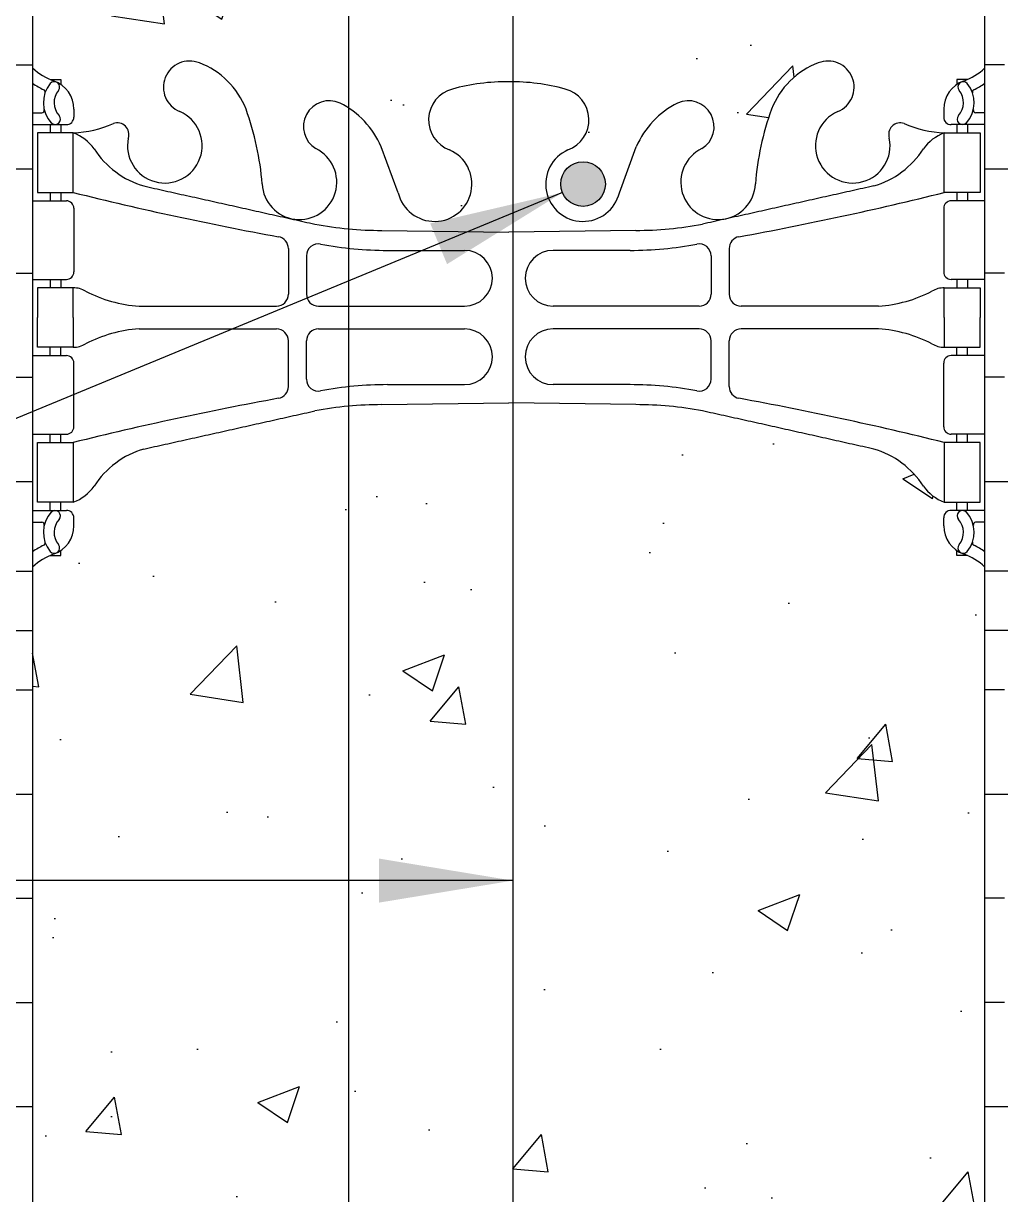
# Model space of a CAD drawing. Header units: inches. Extents: x 144.6 to 201.3, y 83.2 to 161.4.
# Drawn here: x 167.47 to 175.68, y 121.68 to 131.52 of the extents above; entities that cross this region are included whole.
import ezdxf

# ---------------------------------------------------------------- set-up
doc = ezdxf.new("R2010")
doc.units = ezdxf.units.IN
doc.header["$LTSCALE"] = 0.5
doc.header["$MEASUREMENT"] = 0
for name, color, linetype in [('HATCH', 12, 'Continuous'), ('line25', 2, 'Continuous'), ('LINE3', 3, 'Continuous'), ('LINE9', 9, 'Continuous'), ('TEXT', 4, 'Continuous'), ('Web_Edge', 9, 'Continuous')]:
    doc.layers.add(name, color=color, linetype=linetype)
doc.styles.add('DIM', font='romans.shx', dxfattribs={"width": 0.7})
doc.dimstyles.new('ext_12', dxfattribs={"dimscale": 12, "dimtxt": 0.075, "dimasz": 0.09375, "dimexe": 0.09375, "dimexo": 0.0625, "dimgap": 0.0625, "dimtad": 1, "dimdec": 1, "dimzin": 2, "dimdsep": 46, "dimlunit": 4, "dimtxsty": 'DIM', "dimcen": 0.09, "dimdle": 0.09375, "dimclrt": 4, "dimadec": 0, "dimazin": 0, "dimtfac": 1, "dimtdec": 1, "dimtmove": 2, "dimatfit": 3, "dimfxl": 1, "dimfrac": 2, "dimtolj": 1, "dimtzin": 0, "dimarcsym": 0})
pattern_1 = [(49.99999999999999, (0, 0), (3.586300913003767, -0.3137606749129755), [0.375, -4.125]), (355, (0, 0), (-0.693756668065, 3.760960668500059), [0.3, -3.3]), (100.45144446, (0.298858405, -0.02614672), (2.89254423363556, 3.447199954843147), [0.3187009599999999, -3.505710559999999]), (46.18420000000001, (0, 1), (5.336206653357862, -0.8275964039653827), [0.5625, -6.1875]), (96.63563549, (0.444683725, 0.931033465), (4.673309728371142, 4.870593003872752), [0.47805171, -5.258568799999999]), (351.1841639899999, (0, 1), (4.673309725273866, 4.870593001349951), [0.45, -4.950000005]), (21, (0.5, 0.75), (2.984535260592308, -2.013094453326694), [0.375, -4.125]), (326.0000000000001, (0.5, 0.75), (1.216576659607909, 3.625750225234265), [0.3, -3.3]), (71.45144474, (0.74871127, 0.58224213), (4.201111883649856, 1.612655764031769), [0.31870095, -3.50571056]), (37.50000000000001, (0, 0), (0.06079927658645334, 1.664469269156557), [0, -3.26, 0, -3.35, 0, -3.3125]), (7.499999999999999, (0, 0), (1.315347687210743, 1.972058559411801), [0, -1.91, 0, -3.185, 0, -1.2625]), (327.5, (-1.115, 0), (2.669112180862045, -0.1127743586718988), [0, -1.25, 0, -3.9, 0, -5.175]), (317.5, (-1.615, 0), (2.915930846711931, 0.5005249116615886), [0, -1.625, 0, -2.59, 0, -3.675])]

msp = doc.modelspace()

# ---------------------------------------------------------------- hatches: boundary and pattern name
at = {"layer": 'HATCH'}
h = msp.add_hatch(dxfattribs=at)
h.set_pattern_fill('AR-CONC', color=256, scale=0.5)
h.set_pattern_definition(pattern_1)
edge = h.paths.add_edge_path()
edge.add_line((175.5471757725161, 160.1816201201429), (172.5471757725161, 160.1816201201429))
edge.add_line((172.5471757725161, 160.1816201201429), (171.5471757725161, 161.1816201201429))
edge.add_line((171.5471757725161, 161.1816201201429), (171.5471757725161, 159.1816201201429))
edge.add_line((171.5471757725161, 159.1816201201429), (170.5471757725161, 160.1816201201429))
edge.add_line((170.5471757725161, 160.1816201201429), (167.5471757725161, 160.1816201201429))
edge.add_line((167.5471757725161, 160.1816201201429), (167.5471757725161, 157.4083507081442))
edge.add_arc((167.8931787694052, 157.7692965851725), 0.4999999999999923, 226.2108888296928, 246.421821518135)
edge.add_line((167.6931787693759, 157.3110390156897), (167.7831787693765, 157.3110390156966))
edge.add_line((167.7831787693765, 157.3110390156966), (167.7831787693792, 157.2693129557724))
edge.add_arc((167.6431787693952, 157.0621898039895), 0.2500000000000076, 3.087507138843648e-09, 55.944202261869975, ccw=False)
edge.add_line((167.8931787693952, 157.062189804003), (167.8931787693989, 156.9946898039929))
edge.add_arc((167.8306787693989, 156.9946898039895), 0.06250000000000001, -90, 3.100524281762773e-09, ccw=False)
edge.add_line((167.8306787693989, 156.9321898039895), (167.783178769401, 156.9321898039895))
edge.add_line((167.783178769401, 156.9321898039895), (167.7831787694056, 156.8621898039895))
edge.add_line((167.7831787694056, 156.8621898039895), (167.8881787693903, 156.8621898039895))
edge.add_arc((167.7657701182331, 156.5195859414693), 0.3638149041640966, 34.97751374796718, 70.33874127357433, ccw=False)
edge.add_arc((168.6888890135513, 157.1308159928038), 0.743499063761502, 212.7919165279187, 253.8107114572139)
edge.add_spline(control_points=[(168.4815928692639, 156.4167997700345), (169.9190428692638, 156.0963397700345)], knot_values=[0, 0, 1, 1], degree=1, periodic=0)
edge.add_arc((170.4753807172876, 159.0279445776519), 2.98392669970118, 259.2546164297309, 270.0994654644686)
edge.add_line((170.4805608109799, 156.0440223742728), (171.5471757725165, 156.0282698748441))
edge.add_line((171.5471757725165, 156.0282698748441), (172.6137907340531, 156.0440223742728))
edge.add_arc((172.6189708277454, 159.0279445776519), 2.983926699701179, 269.9005345355325, 280.7453835702697)
edge.add_spline(control_points=[(173.1753086757692, 156.0963397700345), (174.6127586757691, 156.4167997700345)], knot_values=[0, 0, 1, 1], degree=1, periodic=0)
edge.add_arc((174.4054625314818, 157.1308159928038), 0.7434990637615018, 286.1892885427861, 327.208083472091)
edge.add_arc((175.3285814267999, 156.5195859414692), 0.3638149041640966, 109.66125872642431, 145.0224862520094, ccw=False)
edge.add_line((175.2061727756428, 156.8621898039895), (175.3111727756275, 156.8621898039895))
edge.add_line((175.3111727756275, 156.8621898039895), (175.311172775632, 156.9321898039895))
edge.add_line((175.311172775632, 156.9321898039895), (175.2636727756341, 156.9321898039895))
edge.add_arc((175.2636727756341, 156.9946898039895), 0.06250000000000001, 179.9999999968994, 270, ccw=False)
edge.add_line((175.2011727756341, 156.9946898039929), (175.2011727756378, 157.062189804003))
edge.add_arc((175.4511727756378, 157.0621898039895), 0.2499999999999876, 124.05579773813, 179.9999999969125, ccw=False)
edge.add_line((175.3111727756538, 157.2693129557724), (175.3111727756566, 157.3110390156966))
edge.add_line((175.3111727756566, 157.3110390156966), (175.4011727756571, 157.3110390156897))
edge.add_arc((175.2011727756278, 157.7692965851725), 0.4999999999999918, 293.578178481865, 313.7891111701621)
edge.add_line((175.5471757725161, 157.4083507081434), (175.5471757725161, 160.1816201201429))
h.paths.add_polyline_path([(175.5471757725161, 153.2160288998359, 0.08841615068610409), (175.4011727756571, 153.3133405922896), (175.3111727756566, 153.3133405922827), (175.3111727756538, 153.3550666522068, -0.2490694201798125), (175.2011727756378, 153.5621898039763), (175.2011727756341, 153.6296898039864, -0.4142135623889407), (175.2636727756341, 153.6921898039897), (175.311172775632, 153.6921898039897), (175.3111727756275, 153.7621898039897), (175.2061727756422, 153.7621898039897, 0.08534784463993508), (174.8767132530975, 153.6866712222518, -0.6696014941110126), (174.7442108543471, 153.8069529189495, 2.087231407566594), (174.3103114244241, 153.5821356607015, -1), (174.1468828530201, 153.17361258663, -0.2134499129915272), (173.7546570922424, 153.5628130536144, -0.06992325913705139), (173.6177901389094, 154.2066157533295, 1.702394472353442), (173.1680216774637, 153.8940714604077, -0.9407930192584179), (172.9645091407854, 153.5108082405268, -0.1730747606229396), (172.6186008182488, 153.8774652800348), (172.4759629760689, 154.2643101357669, 1.612473537247284), (172.0444198115478, 153.9047219360629, -0.7348724129870531), (172.0213162079575, 153.3936830893589, -0.06847526280403649), (171.5471757725165, 153.3316201201428, -0.0684752628040668), (171.0730353370753, 153.393683089359, -0.73487241298655), (171.0499317334852, 153.9047219360629, 1.612473537247338), (170.6183885689641, 154.2643101357669), (170.4757507267842, 153.8774652800348, -0.17307476062293), (170.1298424042477, 153.5108082405269, -0.9407930192584839), (169.9263298675694, 153.8940714604078, 1.70239447235285), (169.4765614061236, 154.2066157533296, -0.06992325913713404), (169.3396944527904, 153.5628130536138, -0.2134499129913675), (168.9474686920127, 153.17361258663, -1), (168.7840401206088, 153.5821356607015, 2.087231407567412), (168.3501406906859, 153.8069529189495, -0.6696014941129883), (168.217638291935, 153.686671222252, 0.08534784463980435), (167.8881787693909, 153.7621898039897), (167.7831787694056, 153.7621898039897), (167.783178769401, 153.6921898039897), (167.8306787693989, 153.6921898039897, -0.4142135623889407), (167.8931787693989, 153.6296898039864), (167.8931787693952, 153.5621898039763, -0.249069420179824), (167.7831787693792, 153.3550666522068), (167.7831787693765, 153.3133405922827), (167.6931787693759, 153.3133405922896, 0.0884161506867386), (167.5471757725161, 153.216028899835), (167.5471757725161, 151.1816201201429), (167.5471757725161, 150.4222314381499), (167.6321721525514, 150.6828870035922, -0.60000000003303), (167.7321721525532, 150.6828870035966), (167.7810851960313, 150.5328870035965), (167.9071721525528, 150.5328870035966, -0.4142135623730794), (167.9571721525529, 150.4828870035967), (167.9571721525531, 150.4528870035965), (168.057172152553, 150.4528870035966), (168.0571749053028, 148.8513892816243, -0.3803970778957629), (168.3501448045676, 148.5562873213344, 2.087231407565049), (168.7840442344909, 148.7811045795823, -1), (168.9474728058942, 149.1896276536541, -0.2134499129913034), (169.339698566672, 148.8004271866705, -0.06992325913717282), (169.4765655200053, 148.1566244869544, 1.702394472352943), (169.9263339814511, 148.4691687798762, -0.9407930192578764), (170.129846518129, 148.8524319997573, -0.1730747606230334), (170.4757548406659, 148.4857749602494), (170.6183926828458, 148.0989301045171, 1.612473537248498), (171.0499358473666, 148.4585183042213, -0.7348724129855446), (171.0730394509567, 148.9695571509249, -0.06847526280412401), (171.5471798863983, 149.0316201201412, -0.06847526280404619), (172.0213203218393, 148.9695571509251, -0.7348724129873987), (172.0444239254292, 148.458518304221, 1.61247353724616), (172.4759670899506, 148.0989301045171), (172.6186049321305, 148.4857749602494, -0.1730747606229475), (172.9645132546673, 148.8524319997572, -0.940793019258263), (173.1680257913454, 148.4691687798763, 1.702394472354467), (173.6177942527912, 148.1566244869548, -0.06992325913715396), (173.7546612061246, 148.8004271866707, -0.2134499129912745), (174.1468869669023, 149.1896276536542, -1), (174.3103155383057, 148.7811045795824, 2.087231407596503), (174.7442149682274, 148.5562873213415, -0.3803920597853767), (175.0371793924807, 148.8513889414931), (175.0371793924792, 150.4528870035966), (175.1371793924793, 150.4528870035965), (175.1371793924793, 150.4828870035966, -0.4142135623733604), (175.1871793924793, 150.5328870035966), (175.3132663490008, 150.5328870035965), (175.362179392479, 150.6828870035966, -0.6000000000330128), (175.4621793924808, 150.6828870035922), (175.5471757725161, 150.42223143815), (175.5471757725161, 151.1816201201429)])
h.paths.add_polyline_path([(171.4709298863972, 147.2956368791507, 0.2256517540595469), (171.095929886395, 147.6706368791573), (168.4321803803101, 147.6706368791573, 0.2256517540552841), (168.0571803803123, 147.295636879159), (168.0571803803123, 146.4548309745128, 0.2256517540569461), (168.4321803803138, 146.0798309745132), (171.0959298863948, 146.0798309745132, 0.2256517540590412), (171.4709298863968, 146.4548309745185)])
h.paths.add_polyline_path([(171.4709298863968, 145.5142093850504, 0.2256517540590416), (171.0959298863948, 145.8892093850557), (168.4321803803138, 145.8892093850557, 0.2256517540569456), (168.0571803803123, 145.5142093850561), (168.0571803803123, 144.6734034804099, 0.2256517540553574), (168.4321803803102, 144.2984034804116), (171.0959298863948, 144.2984034804116, 0.2256517540596189), (171.4709298863972, 144.6734034804182)])
h.paths.add_polyline_path([(175.0371793924824, 145.5142093850561, 0.2256517540568734), (174.6621793924811, 145.8892093850556), (171.9984298864024, 145.8892093850556, 0.2256517540585335), (171.6234298863974, 145.5142093850548), (171.6234298863969, 144.6734034804098, 0.2256517540542008), (171.9984298863915, 144.2984034804117), (174.6621793924846, 144.2984034804117, 0.2256517540552863), (175.0371793924824, 144.6734034804099)])
h.paths.add_polyline_path([(175.0371793924824, 147.295636879159, 0.2256517540552847), (174.6621793924846, 147.6706368791573), (171.9984298863915, 147.6706368791572, 0.2256517540542007), (171.6234298863969, 147.295636879159), (171.6234298863974, 146.4548309745141, 0.2256517540585339), (171.9984298864024, 146.0798309745133), (174.6621793924809, 146.0798309745132, 0.2256517540569471), (175.0371793924824, 146.4548309745128)])
h.paths.add_polyline_path([(175.0371793924819, 143.9627797814326, 0.2681384484804181), (174.8760287306303, 144.1109032975487), (168.2183310421662, 144.1109032975487, 0.268155850466876), (168.057176134736, 143.96276622538), (168.057176134736, 143.6938837070757, -0.3562216992481089), (168.2432358445551, 143.6473769608221, -0.5205670499999401), (168.5229735308701, 143.6455750824911, -0.5205670500002954), (168.8023944263415, 143.6541225257845, -0.5205670499996758), (169.1128622714916, 143.6636196906135, -0.4453429378592366), (169.3356784282333, 143.6243282813363, -0.5205670499998297), (169.5633547516642, 143.6312928659299, -0.5205670500002217), (169.8117289039114, 143.6388905940034, -0.5205670499998629), (170.0914665902264, 143.6370887156725, -0.5205670500000663), (170.3708874856978, 143.6456361589658, -0.5205670499998372), (170.6813553308471, 143.6551333237941, -0.4453429378591146), (170.9041714875887, 143.6158419145169, -0.5205670500001356), (171.1318478110198, 143.6228064991106, -0.5205670499996482), (171.3802219632668, 143.630404227184, -0.5205670500003595), (171.659959649582, 143.6286023488532, -0.5205670499998178), (171.9393805450532, 143.6371497921464, -0.5205670499999817), (172.2498483902026, 143.6466469569748, -0.4453429378590686), (172.4726645469441, 143.6073555476976, -0.5205670499999974), (172.7003408703752, 143.6143201322912, -0.5205670500001153), (172.9487150226224, 143.6219178603647, -0.1755493832424155), (173.0443242129128, 143.6881637079161, -0.1755493832427686), (173.1399334032033, 143.6219178603646, -0.5205670500004119), (173.3883075554506, 143.6143201322913, -0.5205670499996943), (173.6159838788816, 143.6073555476975, -0.445342937859244), (173.8388000356232, 143.6466469569748, -0.4453429378590377), (174.0616161923647, 143.6073555476976, -0.5205670499995777), (174.2892925157957, 143.6143201322911, -0.5205670500003811), (174.537666668043, 143.6219178603647, -0.175549383242398), (174.6332758583333, 143.6881637079161, -0.1755493832427665), (174.728885048624, 143.6219178603646, -0.5205670500001537), (174.9772592008711, 143.6143201322912, -0.1383883734710734), (175.0371793924819, 143.6602816080656)])
h.paths.add_polyline_path([(187.1948134068539, 143.0384010965166), (187.194813406854, 143.6721060574316), (175.5471757725153, 143.6721060574316, 0.3161108884676745), (175.2049355243022, 143.6073555476975, 0.5205670499999625), (174.9772592008712, 143.6143201322912, 0.5205670500000886), (174.728885048624, 143.6219178603646, 0.1755493832429539), (174.6332758583332, 143.6881637079161, 0.1755493832422484), (174.537666668043, 143.6219178603646, 0.5205670500003545), (174.2892925157957, 143.6143201322913, 0.5205670499994064), (174.0616161923648, 143.6073555476975, 0.4453429378592138), (173.8388000356232, 143.6466469569748, 0.4453429378591997), (173.6159838788817, 143.6073555476975, 0.5205670499999884), (173.3883075554506, 143.6143201322913, 0.5205670500004268), (173.1399334032033, 143.6219178603646, 0.1755493832429026), (173.0443242129126, 143.6881637079161, 0.1755493832421726), (172.9487150226223, 143.6219178603648, 0.5205670499998067), (172.7003408703752, 143.6143201322911, 0.5205670500001275), (172.4726645469441, 143.6073555476976, 0.4453429378590993), (172.2498483902026, 143.6466469569748, 0.5205670499999812), (171.9393805450532, 143.6371497921464, 0.5205670499997448), (171.659959649582, 143.6286023488532, 0.5205670500003668), (171.3802219632668, 143.6304042271841, 0.5205670499997679), (171.1318478110198, 143.6228064991105, 0.5205670500001544), (170.9041714875887, 143.6158419145169, 0.4453429378590378), (170.6813553308471, 143.6551333237941, 0.5205670499998754), (170.3708874856978, 143.6456361589657, 0.5205670500000604), (170.0914665902264, 143.6370887156725, 0.5205670500000663), (169.8117289039114, 143.6388905940034, 0.5205670499999872), (169.5633547516643, 143.6312928659299, 0.5205670500000545), (169.3356784282332, 143.6243282813363, 0.4453429378590632), (169.1128622714917, 143.6636196906135, 0.5205670499998548), (168.8023944263415, 143.6541225257844, 0.5205670500002895), (168.5229735308701, 143.6455750824913, 0.5205670499998678), (168.2432358445551, 143.6473769608222, 0.3706303463291104), (168.0502747376476, 143.6904219280406, 0.3706303463294761), (167.8573136307398, 143.6473769608221, 0.5205670500001055), (167.5775759444248, 143.6455750824912, 0.05013493256724198), (167.5561006982641, 143.6721060574316), (155.8995381381781, 143.6721060574316), (155.8995381381782, 143.0384010965166), (156.8995381381782, 142.0384010965166), (154.8995381381782, 142.0384010965166), (155.8995381381782, 141.0384010965166), (155.8995381381782, 140.9221060574315), (167.5471757725161, 140.9221060574315), (167.5471757725161, 140.7170164263683, -0.4384117825662647), (167.7671853688778, 140.67558345141, -0.52056704999953), (167.9948616923088, 140.6825480360035, -0.520567050000596), (168.2432358445561, 140.6901457640772, -0.5205670499994778), (168.522973530871, 140.688343885746, -0.5205670500002341), (168.8023944263423, 140.6968913290394, -0.520567049999956), (169.1128622714917, 140.7063884938678, -0.4453429378591475), (169.3356784282341, 140.6670970845913, -0.5205670499993246), (169.563354751665, 140.6740616691847, -0.5205670500006713), (169.8117289039124, 140.6816593972584, -0.5205670499997247), (170.0914665902272, 140.6798575189274, -0.520567050000093), (170.3708874856986, 140.6884049622207, -0.5205670500000678), (170.681355330848, 140.6979021270491, -0.4453429378591081), (170.9041714875896, 140.6586107177719, -0.5205670499994395), (171.1318478110205, 140.6655753023654, -0.5205670500003954), (171.3802219632678, 140.673173030439, -0.5205670499995956), (171.6599596495827, 140.671371152108, -0.5205670500005483), (171.9393805450541, 140.6799185954014, -0.5205670499997722), (172.2498483902034, 140.6894157602297, -0.4453429378588656), (172.4726645469449, 140.6501243509524, -0.5205670499999564), (172.700340870376, 140.657088935546, -0.520567050000786), (172.9487150226233, 140.6646866636198, -0.5205670499994882), (173.2284527089381, 140.6628847852886, -0.5205670500002043), (173.5078736044095, 140.671432228582, -0.07771387352698533), (173.547175772516, 140.7148748606866, -0.07771387352711377), (173.5864779406227, 140.671432228582, -0.5205670499995915), (173.8658988360938, 140.6628847852886, -0.5205670500001833), (174.1456365224089, 140.6646866636196, -0.5205670500006405), (174.3940106746562, 140.6570889355463, -0.5205670499992447), (174.6216869980871, 140.6501243509524, -0.445342937859054), (174.8445031548286, 140.6894157602297, -0.4453429378592815), (175.0673193115703, 140.6501243509525, -0.5205670499995078), (175.2949956350012, 140.657088935546, -0.5205670500003544), (175.5433697872485, 140.6646866636196, -0.009381364081648937), (175.5471757725161, 140.6698406759988), (175.5471757725161, 140.9221060574315), (187.1948134068539, 140.9221060574315), (187.1948134068539, 141.0384010965166), (188.1948134068539, 142.0384010965166), (186.1948134068539, 142.0384010965166)])
h.paths.add_polyline_path([(175.0371793924814, 140.4004604588519), (175.0371793924815, 140.6851423535257, 0.3568783789455827), (174.8445031548287, 140.6894157602297, 0.4453429378590573), (174.6216869980871, 140.6501243509525, 0.5205670499992038), (174.3940106746562, 140.6570889355459, 0.5205670500008144), (174.1456365224089, 140.6646866636196, 0.5205670500003398), (173.8658988360937, 140.6628847852887, 0.5205670499996019), (173.5864779406226, 140.671432228582, 0.07771387352697162), (173.547175772516, 140.7148748606865, 0.07771387352688569), (173.5078736044095, 140.671432228582, 0.5205670499998409), (173.2284527089382, 140.6628847852885, 0.5205670500000662), (172.9487150226232, 140.6646866636195, 0.5205670500005304), (172.7003408703759, 140.657088935546, 0.5205670500004169), (172.4726645469447, 140.6501243509526, 0.4453429378584008), (172.2498483902034, 140.6894157602297, 0.5205670499998631), (171.9393805450541, 140.6799185954012, 0.5205670500007342), (171.6599596495826, 140.6713711521081, 0.520567049999244), (171.3802219632678, 140.6731730304389, 0.5205670500004872), (171.1318478110205, 140.6655753023653, 0.5205670499998651), (170.9041714875895, 140.6586107177719, 0.44534293785866), (170.6813553308481, 140.697902127049, 0.5205670500003675), (170.3708874856986, 140.6884049622207, 0.5205670499999492), (170.0914665902273, 140.6798575189274, 0.5205670499996846), (169.8117289039124, 140.6816593972582, 0.5205670500009066), (169.563354751665, 140.6740616691847, 0.52056704999909), (169.3356784282342, 140.6670970845912, 0.4453429378591267), (169.1128622714918, 140.7063884938677, 0.5205670500000981), (168.8023944263423, 140.6968913290393, 0.5205670500002414), (168.522973530871, 140.688343885746, 0.5205670499994757), (168.2432358445561, 140.6901457640769, 0.3562216992502939), (168.057176134736, 140.7366525103302), (168.057176134736, 140.4004740149059, 0.2681558504668739), (168.2183310421662, 140.2523369427372), (174.8760287306303, 140.2523369427372, 0.2681384484785548)])
h.paths.add_polyline_path([(171.4709298863972, 139.6898367598678, 0.2256517540596166), (171.0959298863948, 140.0648367598743), (168.4321803803102, 140.0648367598743, 0.2256517540553569), (168.0571803803123, 139.6898367598761), (168.0571803803123, 138.8490308552298, 0.2256517540569461), (168.4321803803138, 138.4740308552303), (171.0959298863948, 138.4740308552303, 0.2256517540590407), (171.4709298863968, 138.8490308552356)])
h.paths.add_polyline_path([(175.0371793924824, 139.6898367598761, 0.2256517540552847), (174.6621793924846, 140.0648367598743), (171.9984298863915, 140.0648367598743, 0.2256517540542012), (171.6234298863969, 139.6898367598761), (171.6234298863974, 138.8490308552311, 0.2256517540585315), (171.9984298864024, 138.4740308552303), (174.6621793924811, 138.4740308552303, 0.2256517540568749), (175.0371793924824, 138.8490308552298)])
h.paths.add_polyline_path([(175.0371793924824, 137.9084092657732, 0.2256517540569456), (174.6621793924809, 138.2834092657727), (171.9984298864024, 138.2834092657726, 0.2256517540585342), (171.6234298863974, 137.9084092657719), (171.6234298863969, 137.0676033611269, 0.2256517540542017), (171.9984298863915, 136.6926033611287), (174.6621793924846, 136.6926033611287, 0.2256517540552863), (175.0371793924824, 137.0676033611269)])
h.paths.add_polyline_path([(175.5471757725161, 117.2160288998359, 0.08841615068608476), (175.4011727756571, 117.3133405922896), (175.3111727756566, 117.3133405922827), (175.3111727756538, 117.3550666522068, -0.2490694201798186), (175.2011727756378, 117.5621898039763), (175.2011727756341, 117.6296898039864, -0.4142135623888784), (175.2636727756341, 117.6921898039897), (175.311172775632, 117.6921898039897), (175.3111727756275, 117.7621898039897), (175.2061727756419, 117.7621898039897, 0.08534784463943035), (174.8767132530991, 117.6866712222525, -0.669601494112619), (174.7442108543468, 117.8069529189485, 2.087231407546081), (174.3103114244189, 117.5821356607036, -1), (174.1468828529585, 117.1736125866533, -0.2134499129666022), (173.7546570922419, 117.5628130536157, -0.06822591722304003), (173.6189592693783, 118.1906795956436, 1.7531709102164), (173.168021677457, 117.8940714604118, -0.9407930192731893), (172.9645091407883, 117.5108082405253, -0.1730747606240733), (172.6186008182488, 117.8774652800348), (172.4759629760689, 118.2643101357669, 1.61247353725212), (172.0444198115492, 117.9047219360624, -0.7348724129854507), (172.0213162079571, 117.3936830893588, -0.06847526280391002), (171.547175772517, 117.3316201201428, -0.0684752628054829), (171.0730353370662, 117.3936830893614, -0.7348724129777788), (171.0499317334877, 117.9047219360639, 1.612473537239517), (170.6183885689641, 118.2643101357669), (170.4757507267844, 117.8774652800353, -0.1730747606242391), (170.1298424042446, 117.5108082405255, -0.9407930192452261), (169.9263298675736, 117.8940714604098, 1.753170910298995), (169.4753922756529, 118.1906795956189, -0.06822591722023992), (169.3396944527917, 117.5628130536172, -0.2134499129908236), (168.9474686920173, 117.1736125866318, -1), (168.7840401206153, 117.5821356607044, 2.087231407542093), (168.3501406906863, 117.8069529189485, -0.669601494141845), (168.2176382919278, 117.686671222255, 0.08534784463775681), (167.8881787693911, 117.7621898039897), (167.7831787694056, 117.7621898039897), (167.783178769401, 117.6921898039897), (167.8306787693989, 117.6921898039897, -0.4142135623888784), (167.8931787693989, 117.6296898039864), (167.8931787693952, 117.5621898039763, -0.2490694201798212), (167.7831787693792, 117.3550666522068), (167.7831787693765, 117.3133405922827), (167.6931787693759, 117.3133405922896, 0.08841615068674001), (167.5471757725161, 117.2160288998351), (167.5471757725161, 115.1816201201429), (170.7503007725162, 115.1816201201429), (171.7503007725162, 114.1816201201429), (171.7503007725162, 116.1816201201429), (172.7503007725162, 115.1816201201429), (175.5471757725161, 115.1816201201429)])
h.paths.add_polyline_path([(175.5471757725161, 133.1816201201429), (175.5471757725161, 133.9410088021358), (175.4621793924808, 133.6803532366937, -0.600000000032991), (175.362179392479, 133.6803532366893), (175.3132663490008, 133.8303532366894), (175.1871793924793, 133.8303532366893, -0.414213562373376), (175.1371793924793, 133.8803532366893), (175.1371793924791, 133.9103532366894), (175.0371793924792, 133.9103532366894), (175.037179392481, 135.5118512987928, -0.3803920597856534), (174.7442149682274, 135.8069529189445, 2.087231407579984), (174.3103155383023, 135.5821356607049, -1), (174.1468869669059, 135.1736125866304, -0.2134499129931769), (173.7546612061242, 135.5628130536163, -0.0682259172230495), (173.6189633832601, 136.1906795956442, 1.753170910242478), (173.1680257913455, 135.8940714604096, -0.9407930192599465), (172.9645132546639, 135.5108082405304, -0.1730747606218081), (172.6186049321304, 135.877465280037), (172.4759670899506, 136.2643101357689, 1.612473537243873), (172.0444239254286, 135.9047219360651, -0.7348724129768471), (172.0213203218468, 135.3936830893629, -0.0684752628052688), (171.5471798863975, 135.3316201201448, -0.06847526280348802), (171.0730394509602, 135.3936830893601, -0.73487241299475), (171.0499358473687, 135.9047219360656, 1.612473537241547), (170.6183926828458, 136.2643101357689), (170.4757548406661, 135.877465280037, -0.1730747606231351), (170.1298465181291, 135.5108082405287, -0.9407930192587125), (169.9263339814505, 135.8940714604094, 1.753170910251056), (169.4753963895362, 136.190679595642, -0.06822591722302807), (169.3396985666716, 135.5628130536144, -0.213449912991754), (168.9474728058922, 135.173612586631, -1), (168.7840442344973, 135.5821356607064, 2.08723140753405), (168.3501448045677, 135.806952918952, -0.3803970205203058), (168.0571749679028, 135.5118509625501), (168.057172152553, 133.9103532366894), (167.9571721525531, 133.9103532366894), (167.9571721525529, 133.880353236689, -0.4142135623716955), (167.9071721525528, 133.8303532366893), (167.7810851960313, 133.8303532366894), (167.7321721525532, 133.6803532366893, -0.6000000000330186), (167.6321721525514, 133.6803532366937), (167.5471757725161, 133.941008802136), (167.5471757725161, 133.1816201201429), (167.5471757725161, 131.1472113404507, 0.08841615068673643), (167.6931787693759, 131.0498996479962), (167.7831787693765, 131.049899648003), (167.7831787693792, 131.0081735880789, -0.2490694201798094), (167.8931787693952, 130.8010504363095), (167.8931787693989, 130.7335504362994, -0.4142135623889365), (167.8306787693989, 130.671050436296), (167.783178769401, 130.671050436296), (167.7831787694056, 130.601050436296), (167.8881787693908, 130.601050436296, 0.08534784463959491), (168.2176382919343, 130.6765690180334, -0.6696014941233307), (168.3501406906857, 130.5562873213348, 2.08723140756324), (168.7840401206084, 130.7811045795844, -1), (168.9474686920003, 131.1896276536604, -0.2134499129968462), (169.3396944527907, 130.800427186671, -0.06822591722298375), (169.4753922756547, 130.1725606446437, 1.753170910242852), (169.9263298675694, 130.469168779878, -0.9407930192569893), (170.1298424042453, 130.8524319997601, -0.1730747606238302), (170.4757507267842, 130.485774960251), (170.6183885689641, 130.0989301045188, 1.612473537252312), (171.0499317334838, 130.4585183042234, -0.7348724129969976), (171.0730353370835, 130.969557150929, -0.06847526280253961), (171.5471757725144, 131.0316201201429, -0.06847526280387266), (172.0213162079543, 130.9695571509277, -0.7348724129964421), (172.0444198115453, 130.4585183042218, 1.612473537239478), (172.4759629760689, 130.0989301045188), (172.6186008182487, 130.4857749602508, -0.1730747606224969), (172.9645091407839, 130.8524319997582, -0.9407930192588013), (173.1680216774613, 130.4691687798769, 1.753170910229203), (173.6189592693783, 130.172560644642, -0.06822591722338003), (173.754657092243, 130.8004271866729, -0.2134499129923334), (174.1468828530236, 131.1896276536571, -1), (174.3103114244221, 130.7811045795833, 2.087231407556785), (174.7442108543471, 130.5562873213361, -0.669601494046849), (174.8767132530832, 130.6765690180399, 0.08534784464384008), (175.2061727756421, 130.601050436296), (175.3111727756275, 130.601050436296), (175.311172775632, 130.671050436296), (175.2636727756341, 130.671050436296, -0.4142135623889219), (175.2011727756341, 130.7335504362994), (175.2011727756378, 130.8010504363095, -0.2490694201798209), (175.3111727756538, 131.0081735880789), (175.3111727756566, 131.049899648003), (175.4011727756571, 131.0498996479962, 0.08841615068610337), (175.5471757725161, 131.1472113404498)])
h.paths.add_polyline_path([(171.4709298863968, 137.9084092657674, 0.225651754059039), (171.0959298863948, 138.2834092657727), (168.4321803803138, 138.2834092657727, 0.2256517540569456), (168.0571803803123, 137.9084092657732), (168.0571803803123, 137.0676033611269, 0.2256517540552852), (168.4321803803101, 136.6926033611287), (171.095929886395, 136.6926033611287, 0.2256517540595473), (171.4709298863972, 137.0676033611352)])
edge = h.paths.add_edge_path()
edge.add_line((154.8995381381782, 143.433367474535), (154.8995381381781, 143.6721060574316))
edge.add_line((154.8995381381781, 143.6721060574316), (148.3394511157099, 143.6721060574316))
edge.add_line((148.3394511157099, 143.6721060574316), (148.3394511157099, 141.6951679505607))
edge.add_spline(control_points=[(148.3394511157099, 141.6951679505607), (149.3814466706465, 142.255530900332), (151.1719341109231, 143.2184167963497), (153.0954396328368, 142.6648002558269), (153.8995381381782, 142.433367474535)], knot_values=[0, 0, 0, 0, 3.379125181224174, 5.806436666106756, 5.806436666106756, 5.806436666106756, 5.806436666106756], degree=3, periodic=0)
edge.add_line((153.8995381381782, 142.433367474535), (155.8995381381782, 142.433367474535))
edge.add_line((155.8995381381782, 142.433367474535), (154.8995381381782, 143.433367474535))
edge = h.paths.add_edge_path()
edge.add_line((194.7549004293222, 143.6721060574316), (188.194813406854, 143.6721060574316))
edge.add_line((188.194813406854, 143.6721060574316), (188.1948134068539, 143.433367474535))
edge.add_line((188.1948134068539, 143.433367474535), (187.1948134068539, 142.433367474535))
edge.add_line((187.1948134068539, 142.433367474535), (189.1948134068539, 142.433367474535))
edge.add_spline(control_points=[(189.1948134068539, 142.433367474535), (189.9989119121954, 142.6648002558269), (191.922417434109, 143.2184167963498), (193.7129048743856, 142.2555309003319), (194.7549004293222, 141.6951679505607)], knot_values=[0, 0, 0, 0, 2.427311484882582, 5.806436666106756, 5.806436666106756, 5.806436666106756, 5.806436666106756], degree=3, periodic=0)
edge.add_line((194.7549004293222, 141.6951679505607), (194.7549004293222, 143.6721060574316))
h = msp.add_hatch(dxfattribs=at)
h.set_pattern_fill('INSUL', color=256, scale=7, style=0)
h.set_pattern_definition([(0, (-2758.614405938969, -281.8278939425688), (0, 2.625), []), (0, (-2758.614405938969, -280.9528939425688), (0, 2.625), [0.875, -0.875]), (0, (-2758.614405938969, -280.0778939425688), (0, 2.625), [0.875, -0.875])])
h.paths.add_polyline_path([(164.9221757725161, 126.9221060574314), (167.5471757725161, 126.9221060574315), (167.5471757725161, 133.1816201201429), (166.8596757725161, 133.1816201201429), (166.8596757725161, 133.6816201201429), (165.3596757725161, 133.6816201201429), (165.3596757725161, 133.1816201201429), (164.9221757725161, 133.1816201201429)])
h.paths.add_polyline_path([(167.5471757725161, 126.4221060574315), (164.9221757725161, 126.4221060574315), (164.9221757725161, 115.1816201201429), (165.3596757725161, 115.1816201201429), (165.3596757725161, 115.6816201201429), (166.8596757725161, 115.6816201201429), (166.8596757725161, 115.1816201201429), (167.5471757725161, 115.1816201201429)])
h = msp.add_hatch(dxfattribs=at)
h.set_pattern_fill('INSUL', color=256, scale=7, style=0)
h.set_pattern_definition([(180, (3101.708757484, -281.8278939425688), (0, 2.625), []), (180, (3101.708757484, -280.9528939425688), (0, 2.625), [0.875, -0.875]), (180, (3101.708757484, -280.0778939425688), (0, 2.625), [0.875, -0.875])])
h.paths.add_polyline_path([(175.5471757725161, 126.9221060574315), (178.1721757725161, 126.9221060574315), (178.1721757725161, 133.1816201201429), (177.7346757725161, 133.1816201201428), (177.7346757725156, 133.6816201201429), (176.2346757725161, 133.6816201201428), (176.2346757725161, 133.1816201201428), (175.5471757725161, 133.1816201201429)])
h.paths.add_polyline_path([(178.1721757725161, 126.4221060574315), (175.5471757725161, 126.4221060574315), (175.5471757725161, 115.1816201201428), (176.2346757725161, 115.1816201201429), (176.2346757725161, 115.6816201201429), (177.7346757725156, 115.6816201201428), (177.7346757725161, 115.1816201201429), (178.1721757725161, 115.1816201201429)])
h = msp.add_hatch(dxfattribs=at)
h.set_pattern_fill('AR-CONC', color=256, scale=0.5)
h.set_pattern_definition(pattern_1)
edge = h.paths.add_edge_path()
edge.add_arc((175.2011727756278, 126.5939436551132), 0.4999999999999922, 46.21088882983793, 66.42182151813506)
edge.add_line((175.4011727756571, 127.052201224596), (175.3111727756566, 127.0522012245891))
edge.add_line((175.3111727756566, 127.0522012245891), (175.3111727756538, 127.0939272845133))
edge.add_arc((175.4511727756378, 127.3010504362962), 0.2499999999999977, 180.0000000030875, 235.94420226187, ccw=False)
edge.add_line((175.2011727756378, 127.3010504362827), (175.2011727756341, 127.3685504362928))
edge.add_arc((175.2636727756341, 127.3685504362962), 0.06250000000000001, 90, 180.0000000030875, ccw=False)
edge.add_line((175.2636727756341, 127.4310504362962), (175.311172775632, 127.4310504362962))
edge.add_line((175.311172775632, 127.4310504362962), (175.3111727756275, 127.5010504362962))
edge.add_line((175.3111727756275, 127.5010504362962), (175.2061727756428, 127.5010504362962))
edge.add_arc((175.3285814267999, 127.8436542988165), 0.3638149041640823, 214.9775137480397, 250.3387412735883, ccw=False)
edge.add_arc((174.4054625314818, 127.2324242474819), 0.7434990637615018, 32.79191652788833, 73.81071145721666)
edge.add_spline(control_points=[(174.6127586757691, 127.9464404702512), (173.1753086757692, 128.2669004702513)], knot_values=[0, 0, 1, 1], degree=1, periodic=0)
edge.add_arc((172.6189708277454, 125.3352956626338), 2.983926699701172, 79.25461642973154, 90.09946546446804)
edge.add_line((172.6137907340531, 128.3192178660129), (171.5471757725165, 128.3349703654416))
edge.add_line((171.5471757725165, 128.3349703654416), (170.4805608109799, 128.3192178660129))
edge.add_arc((170.4753807172876, 125.3352956626338), 2.983926699701168, 89.90053453553199, 100.745383570269)
edge.add_spline(control_points=[(169.9190428692638, 128.2669004702513), (168.4815928692639, 127.9464404702512)], knot_values=[0, 0, 1, 1], degree=1, periodic=0)
edge.add_arc((168.6888890135512, 127.2324242474819), 0.7434990637615017, 106.1892885427834, 147.2080834721029)
edge.add_arc((167.7657701182331, 127.8436542988165), 0.3638149041640822, 289.6612587264116, 325.0224862519782, ccw=False)
edge.add_line((167.8881787693902, 127.5010504362962), (167.7831787694056, 127.5010504362962))
edge.add_line((167.7831787694056, 127.5010504362962), (167.783178769401, 127.4310504362962))
edge.add_line((167.783178769401, 127.4310504362962), (167.8306787693989, 127.4310504362962))
edge.add_arc((167.8306787693989, 127.3685504362962), 0.06250000000000001, -3.0876208256813698e-09, 90, ccw=False)
edge.add_line((167.8931787693989, 127.3685504362928), (167.8931787693952, 127.3010504362827))
edge.add_arc((167.6431787693952, 127.3010504362962), 0.2499999999999976, 304.05579773812997, 359.9999999969125, ccw=False)
edge.add_line((167.7831787693792, 127.0939272845133), (167.7831787693765, 127.0522012245891))
edge.add_line((167.7831787693765, 127.0522012245891), (167.6931787693759, 127.052201224596))
edge.add_arc((167.8931787694052, 126.5939436551132), 0.4999999999999922, 113.5781784818649, 133.7891111703061)
edge.add_line((167.5471757725161, 126.9548895321415), (167.5471757725161, 121.4083507081442))
edge.add_arc((167.8931787694052, 121.7692965851725), 0.4999999999999923, 226.2108888296939, 246.421821518135)
edge.add_line((167.6931787693759, 121.3110390156897), (167.7831787693765, 121.3110390156966))
edge.add_line((167.7831787693765, 121.3110390156966), (167.7831787693792, 121.2693129557724))
edge.add_arc((167.6431787693952, 121.0621898039895), 0.2499999999999976, 3.087507138843648e-09, 55.944202261869975, ccw=False)
edge.add_line((167.8931787693952, 121.062189804003), (167.8931787693989, 120.9946898039929))
edge.add_arc((167.8306787693989, 120.9946898039895), 0.06250000000000001, -90, 3.087507138843648e-09, ccw=False)
edge.add_line((167.8306787693989, 120.9321898039895), (167.783178769401, 120.9321898039895))
edge.add_line((167.783178769401, 120.9321898039895), (167.7831787694056, 120.8621898039895))
edge.add_line((167.7831787694056, 120.8621898039895), (167.8881787693902, 120.8621898039895))
edge.add_arc((167.7657701182331, 120.5195859414693), 0.3638149041640822, 34.97751374798071, 70.33874127358342, ccw=False)
edge.add_arc((168.6888890135512, 121.1308159928038), 0.7434990637615017, 212.791916527915, 253.8107114572166)
edge.add_spline(control_points=[(168.4815928692639, 120.4167997700345), (169.9190428692638, 120.0963397700345)], knot_values=[0, 0, 1, 1], degree=1, periodic=0)
edge.add_arc((170.4753807172876, 123.0279445776519), 2.983926699701158, 259.2546164297398, 270.0994654644691)
edge.add_line((170.4805608109799, 120.0440223742728), (171.5471757725165, 120.0282698748441))
edge.add_line((171.5471757725165, 120.0282698748441), (172.6137907340531, 120.0440223742728))
edge.add_arc((172.6189708277454, 123.0279445776519), 2.983926699701172, 269.9005345355309, 280.7453835702596)
edge.add_spline(control_points=[(173.1753086757692, 120.0963397700345), (174.6127586757691, 120.4167997700345)], knot_values=[0, 0, 1, 1], degree=1, periodic=0)
edge.add_arc((174.4054625314818, 121.1308159928038), 0.743499063761502, 286.1892885427833, 327.2080834720988)
edge.add_arc((175.3285814267999, 120.5195859414692), 0.3638149041640824, 109.66125872641169, 145.0224862519863, ccw=False)
edge.add_line((175.2061727756428, 120.8621898039895), (175.3111727756275, 120.8621898039895))
edge.add_line((175.3111727756275, 120.8621898039895), (175.311172775632, 120.9321898039895))
edge.add_line((175.311172775632, 120.9321898039895), (175.2636727756341, 120.9321898039895))
edge.add_arc((175.2636727756341, 120.9946898039895), 0.06250000000000001, 179.9999999969125, 270, ccw=False)
edge.add_line((175.2011727756341, 120.9946898039929), (175.2011727756378, 121.062189804003))
edge.add_arc((175.4511727756378, 121.0621898039895), 0.2499999999999977, 124.05579773813, 179.9999999969125, ccw=False)
edge.add_line((175.3111727756538, 121.2693129557724), (175.3111727756566, 121.3110390156966))
edge.add_line((175.3111727756566, 121.3110390156966), (175.4011727756571, 121.3110390156897))
edge.add_arc((175.2011727756278, 121.7692965851725), 0.4999999999999918, 293.578178481865, 313.7891111701621)
edge.add_line((175.5471757725161, 121.4083507081434), (175.5471757725161, 126.9548895321424))
at = {"layer": 'LINE3'}
msp.add_hatch(color=256, dxfattribs=at).paths.add_polyline_path([(171.9834858031379, 130.17166823612, 1), (172.3584858031379, 130.17166823612, 1)])

# ---------------------------------------------------------------- linework, layer by layer
at = {"layer": 'HATCH'}
msp.add_line((171.2656470775935, 130.1473864951001), (171.2656470775935, 130.1473864951001), dxfattribs=at)
at = {"layer": 'line25'}
for p, q in [((167.5471757725161, 133.1816201201429), (167.5471757725161, 115.1816201201429)), ((175.5471757725161, 115.1816201201429), (175.5471757725161, 133.1816201201429))]:
    msp.add_line(p, q, dxfattribs=at)
at = {"layer": 'LINE3'}
for p, q in [((170.2016126563697, 159.9816201201429), (170.2016126563697, 118.9221060574316)), ((171.5817054339187, 138.3583780303513), (171.5817054339187, 114.3502154587404))]:
    msp.add_line(p, q, dxfattribs=at)
msp.add_circle((172.1709858031379, 130.17166823612), 0.1875, dxfattribs=at)
at = {"layer": 'LINE9'}
for p, q in [((148.3394511157099, 126.9221060574315), (167.5471757725161, 126.9221060574315)), ((194.7549004293222, 126.9221060574315), (175.547175772516, 126.9221060574315)), ((148.3394511157099, 126.4221060574315), (167.5471757725161, 126.4221060574315)), ((194.7549004293222, 126.4221060574315), (175.547175772516, 126.4221060574315))]:
    msp.add_line(p, q, dxfattribs=at)
at = {"layer": 'Web_Edge'}
for p, q in [((167.6931787693759, 131.0498996479962), (167.7831787693765, 131.049899648003)), ((167.7831787693765, 131.049899648003), (167.7831787693792, 131.0081735880789)), ((175.4011727756572, 131.0498996479962), (175.3111727756566, 131.049899648003)), ((175.3111727756566, 131.049899648003), (175.3111727756538, 131.0081735880789)), ((167.5471757725161, 130.771050436296), (167.6250543057847, 130.7710504362961)), ((167.8931787693952, 130.801050436315), (167.8931787693989, 130.7335504362988)), ((175.2011727756378, 130.801050436315), (175.2011727756341, 130.7335504362988)), ((175.547175772517, 130.771050436296), (175.4692972392483, 130.7710504362961)), ((167.5471757725161, 130.671050436296), (167.8306787693989, 130.671050436296)), ((167.6931787693759, 130.6710504362959), (167.6931787693759, 130.601050436296)), ((167.783178769401, 130.6710504362959), (167.7831787694056, 130.601050436296)), ((175.547175772517, 130.671050436296), (175.2636727756341, 130.671050436296)), ((175.311172775632, 130.6710504362959), (175.3111727756275, 130.601050436296)), ((175.4011727756572, 130.6710504362959), (175.4011727756572, 130.601050436296)), ((170.6183885689636, 130.0989301045203), (170.4757507267843, 130.4857749602508)), ((172.4759629760694, 130.0989301045203), (172.6186008182487, 130.4857749602508)), ((167.6931787693759, 130.101050436296), (167.6931787693759, 130.0310504362961)), ((167.7831787694392, 130.101050436296), (167.7831787694438, 130.0310504362961)), ((175.3111727755938, 130.101050436296), (175.3111727755893, 130.0310504362961)), ((175.4011727756572, 130.101050436296), (175.4011727756572, 130.0310504362961)), ((167.5471757725161, 130.031050436296), (167.8306787693989, 130.0310504362961)), ((167.8931787693989, 129.9685504362961), (167.8931787693989, 129.4335504362961)), ((175.2011727756341, 129.9685504362961), (175.2011727756341, 129.4335504362961)), ((175.547175772517, 130.031050436296), (175.2636727756341, 130.0310504362961)), ((170.4805608109816, 129.7828830065792), (171.5471828692637, 129.7671304023409)), ((172.6137907340514, 129.7828830065792), (171.5471686757694, 129.7671304023409)), ((169.6952328692639, 129.6311251163924), (169.695232869263, 129.2463612995753)), ((169.8477328692636, 129.5690695725758), (169.8477328692636, 129.2463613224564)), ((170.527895298753, 129.6149987192379), (171.1747766195255, 129.6149987192379)), ((172.56645624628, 129.6149987192379), (171.9195749255075, 129.6149987192379)), ((173.2466186757694, 129.5690695725758), (173.2466186757694, 129.2463613224564)), ((173.3991186757691, 129.6311251163924), (173.39911867577, 129.2463612995753)), ((167.5471757725161, 129.371050436296), (167.8306787693989, 129.3710504362961)), ((167.6931787693754, 129.3710504362961), (167.6931787693754, 129.3010504362962)), ((167.7831787694865, 129.3710504362961), (167.7831787694911, 129.3010504362962)), ((175.547175772517, 129.371050436296), (175.2636727756341, 129.3710504362961)), ((175.3111727755465, 129.3710504362961), (175.311172775542, 129.3010504362962)), ((175.4011727756576, 129.3710504362961), (175.4011727756576, 129.3010504362962)), ((168.4409028692637, 129.1455804023409), (169.5953005166582, 129.1463613224563)), ((169.9477328692635, 129.1463613224564), (171.1747766195255, 129.1463613224563)), ((173.1466186757695, 129.1463613224564), (171.9195749255075, 129.1463613224563)), ((174.6534486757693, 129.1455804023409), (173.4990510283749, 129.1463613224563)), ((168.4409028692637, 128.9565204702513), (169.5953005166582, 128.9557395501359)), ((169.9477328692635, 128.9557395501358), (171.1747766195255, 128.9557395501359)), ((173.1466186757695, 128.9557395501358), (171.9195749255075, 128.9557395501359)), ((174.6534486757693, 128.9565204702513), (173.4990510283749, 128.9557395501359)), ((169.6952328692639, 128.4709757561998), (169.695232869263, 128.8557395730168)), ((169.8477328692636, 128.5330313000164), (169.8477328692636, 128.8557395501358)), ((173.2466186757694, 128.5330313000164), (173.2466186757694, 128.8557395501358)), ((173.3991186757691, 128.4709757561998), (173.39911867577, 128.8557395730168)), ((167.6931787693754, 128.731050436296), (167.6931787693754, 128.801050436296)), ((167.7831787694865, 128.7310504362961), (167.7831787694911, 128.801050436296)), ((175.3111727755465, 128.7310504362961), (175.311172775542, 128.801050436296)), ((175.4011727756576, 128.731050436296), (175.4011727756576, 128.801050436296)), ((167.5471757725161, 128.7310504362962), (167.8306787693989, 128.7310504362961)), ((167.8931787693989, 128.1335504362961), (167.8931787693989, 128.6685504362961)), ((175.2011727756341, 128.1335504362961), (175.2011727756341, 128.6685504362961)), ((175.547175772517, 128.7310504362962), (175.2636727756341, 128.7310504362961)), ((170.527895298753, 128.4871021533543), (171.1747766195255, 128.4871021533543)), ((172.56645624628, 128.4871021533543), (171.9195749255075, 128.4871021533543)), ((170.4805608109816, 128.319217866013), (171.5471828692637, 128.3349704702512)), ((172.6137907340514, 128.319217866013), (171.5471686757694, 128.3349704702512)), ((167.5471757725161, 128.0710504362962), (167.8306787693989, 128.0710504362961)), ((167.6931787693759, 128.0010504362962), (167.6931787693759, 128.0710504362961)), ((167.7831787694392, 128.0010504362962), (167.7831787694438, 128.0710504362961)), ((175.547175772517, 128.0710504362962), (175.2636727756341, 128.0710504362961)), ((175.3111727755938, 128.0010504362962), (175.3111727755893, 128.0710504362961)), ((175.4011727756572, 128.0010504362962), (175.4011727756572, 128.0710504362961)), ((167.6931787693759, 127.4310504362963), (167.6931787693759, 127.5010504362962)), ((167.783178769401, 127.4310504362963), (167.7831787694056, 127.5010504362962)), ((175.311172775632, 127.4310504362963), (175.3111727756275, 127.5010504362962)), ((175.4011727756572, 127.4310504362963), (175.4011727756572, 127.5010504362962)), ((167.5471757725161, 127.4310504362961), (167.8306787693989, 127.4310504362962)), ((175.547175772517, 127.4310504362961), (175.2636727756341, 127.4310504362962)), ((167.5471757725161, 127.3310504362962), (167.6250543057847, 127.3310504362961)), ((167.8931787693952, 127.3010504362772), (167.8931787693989, 127.3685504362934)), ((175.2011727756378, 127.3010504362772), (175.2011727756341, 127.3685504362934)), ((175.547175772517, 127.3310504362962), (175.4692972392483, 127.3310504362961)), ((167.7831787693765, 127.0522012245891), (167.7831787693792, 127.0939272845133)), ((175.3111727756566, 127.0522012245891), (175.3111727756538, 127.0939272845133)), ((167.6931787693759, 127.052201224596), (167.7831787693765, 127.0522012245891)), ((175.4011727756572, 127.052201224596), (175.3111727756566, 127.0522012245891))]:
    msp.add_line(p, q, dxfattribs=at)
for points in [[(167.5881787693909, 130.101050436296), (167.888178769391, 130.101050436296), (167.888178769391, 130.601050436296), (167.5881787693909, 130.601050436296)], [(175.5061727756422, 130.101050436296), (175.206172775642, 130.101050436296), (175.206172775642, 130.601050436296), (175.5061727756422, 130.601050436296)], [(167.5881787693909, 128.0010504362962), (167.888178769391, 128.0010504362962), (167.888178769391, 127.5010504362962), (167.5881787693909, 127.5010504362962)], [(175.5061727756422, 128.0010504362962), (175.206172775642, 128.0010504362962), (175.206172775642, 127.5010504362962), (175.5061727756422, 127.5010504362962)]]:
    msp.add_lwpolyline(points, close=True, dxfattribs=at)
for points in [[(167.8881787694761, 129.0510504362962), (167.8881787694761, 129.3010504362962), (167.5881787694759, 129.3010504362962), (167.5881787694759, 129.0510504362962)], [(175.206172775557, 129.0510504362962), (175.206172775557, 129.3010504362962), (175.5061727755571, 129.3010504362962), (175.5061727755571, 129.0510504362962)], [(167.8881787694761, 129.051050436296), (167.8881787694761, 128.801050436296), (167.5881787694759, 128.801050436296), (167.5881787694759, 129.051050436296)], [(175.206172775557, 129.051050436296), (175.206172775557, 128.801050436296), (175.5061727755571, 128.801050436296), (175.5061727755571, 129.051050436296)]]:
    msp.add_lwpolyline(points, dxfattribs=at)
for centre, radius, start, end in [((167.8931787694052, 131.508157217479), 0.5, 226.210888829619, 250.5287793646987), ((168.8657544062946, 130.9853661166265), 0.22, 68.19625201055801, 248.196252010558), ((168.7085050810303, 130.5565690361156), 0.6766585701930063, 21.12389215302137, 69.31974716749608), ((174.3858464640027, 130.5565690361156), 0.6766585701930063, 110.6802528325039, 158.8761078469786), ((174.2285971387384, 130.9853661166265), 0.22, 291.803747989442, 111.803747989442), ((175.2011727756278, 131.508157217479), 0.5, 289.4712206353013, 313.7891111703809), ((167.8931787694052, 131.508157217479), 0.6, 234.7832160478548, 245.0747707145254), ((167.7291198067953, 130.9865065359679), 0.04500919725254051, 321.448000646001, 139.1878992020102), ((167.6431787693952, 130.801050436296), 0.25, 4.360973023723161e-09, 70.52877936469868), ((171.5356321245833, 129.2776406787553), 1.754017427683611, 89.62291875159406, 105.2918337453969), ((171.5587194204497, 129.2776406787553), 1.754017427683611, 74.70816625460313, 90.37708124840593), ((175.4511727756378, 130.801050436296), 0.25, 109.4712206353013, 179.999999995639), ((175.3652317382377, 130.9865065359679), 0.04500919725254051, 40.81210079798976, 218.551999353999), ((175.2011727756278, 131.508157217479), 0.6, 294.9252292854746, 305.2167839521452), ((167.8868861778503, 130.8556098426291), 0.25, 140.1145119962656, 222.4608678427923), ((167.6310965588461, 130.945139608768), 0.02103171283708721, 343.4640040446167, 63.99572765969211), ((167.8868861778503, 130.8556098426291), 0.16, 140.0000771989559, 222.460867842753), ((171.1414493633931, 130.710422544883), 0.2680134754942133, 104.7891923591787, 250.0337521459179), ((171.9529021816399, 130.710422544883), 0.2680134754942133, 289.966247854082, 75.21080764082132), ((175.2074653671827, 130.8556098426291), 0.16, 317.539132157247, 39.99992280104409), ((175.2074653671827, 130.8556098426291), 0.25, 317.5391321572077, 39.88548800373442), ((175.4632549861869, 130.945139608768), 0.02103171283708721, 116.0042723403079, 196.5359959553833), ((170.0397890819474, 130.6545861325888), 0.2173766041081271, 65.52643918041878, 238.5370110159673), ((169.789038994422, 130.1844188825237), 0.7499256556133269, 23.69375288972376, 62.97047426079701), ((173.305312550611, 130.1844188825237), 0.7499256556133269, 117.029525739203, 156.3062471102755), ((173.0545624630856, 130.6545861325888), 0.2173766041081271, 301.4629889840327, 114.4735608195813), ((167.6252583016082, 130.7906328955023), 0.01958352171754351, 269.4031558122728, 15.49009993730626), ((167.7356497683793, 130.7172171099791), 0.04500000000006049, 222.4608678430193, 42.46086784271334), ((167.8306787693989, 130.733550436296), 0.0625, 270, 2.605510395054913e-09), ((168.6574741289917, 130.4942545114933), 0.3135313569610182, 168.5886214204462, 66.19163366381221), ((167.1175632896004, 129.9915713648798), 2.364765241385946, 4.389472792842167, 20.00150772147286), ((175.9767882554326, 129.9915713648798), 2.364765241385946, 159.9984922785272, 175.6105272071578), ((174.4368774160414, 130.4942545114933), 0.3135313569610182, 113.8083663361878, 11.41137857955381), ((175.2636727756341, 130.733550436296), 0.0625, 179.9999999973945, 270), ((175.3587017766538, 130.7172171099791), 0.04500000000006049, 137.5391321572867, 317.5391321569807), ((175.4690932434248, 130.7906328955023), 0.01958352171754351, 164.5099000626938, 270.5968441877272), ((167.8333116401998, 131.596829396223), 0.9972893957618358, 273.1537916446707, 293.1467017239314), ((168.25911675159, 130.5891385027886), 0.0967706443678472, 340.1551293302834, 110.4330670055231), ((174.835234793443, 130.5891385027886), 0.0967706443678472, 69.56693299447694, 199.8448706697165), ((175.2610399048333, 131.596829396223), 0.9972893957618358, 246.8532982760686, 266.8462083553292), ((167.7657701182331, 130.2584465737757), 0.3638149041640656, 34.97751374817577, 70.33874127345685), ((175.3285814267999, 130.2584465737757), 0.3638149041640656, 109.6612587265431, 145.0224862518242), ((168.6888890135512, 130.8696766251103), 0.7434990637615071, 212.7919165278163, 253.8107114574975), ((169.7885663075697, 130.1875251871335), 0.3135313569610182, 182.7357104109889, 63.9348258779536), ((170.9233657418951, 130.17166823612), 0.3135313569610182, 193.4146339816161, 66.19163366381221), ((172.1709858031379, 130.17166823612), 0.3135313569610182, 113.8083663361878, 346.585366018384), ((173.3057852374634, 130.1875251871335), 0.3135313569610182, 116.0651741220464, 357.2642895890111), ((174.4054625314818, 130.8696766251103), 0.7434990637615071, 286.1892885425024, 327.2080834721836), ((174.696782415873, 157.5214204260101), 28.25303123538609, 256.0552188302863, 259.6343408131776), ((168.39756912916, 157.5214204260101), 28.25303123538609, 280.3656591868223, 283.9447811697137), ((167.8306787693989, 129.9685504362961), 0.0625, 0, 90.00000000002606), ((175.2636727756341, 129.9685504362961), 0.0625, 89.99999999997395, 180), ((170.4753807172876, 132.7668052099583), 2.983926699701089, 259.2546164297386, 270.0994654645017), ((172.6189708277454, 132.7668052099583), 2.983926699701089, 269.9005345354983, 280.7453835702614), ((169.5952328692635, 129.6311251163927), 0.1, 359.9999999998371, 79.63434081307162), ((169.9477328692635, 129.5690695725758), 0.1, 79.25461642981814, 180), ((170.522715205059, 132.5989209226169), 2.983926699701089, 259.2546164297386, 270.0994654645017), ((172.571636339974, 132.5989209226169), 2.983926699701089, 269.9005345354983, 280.7453835702614), ((173.1466186757695, 129.5690695725758), 0.1, 0, 100.7453835701819), ((173.4991186757695, 129.6311251163927), 0.1, 100.3656591869284, 180.0000000001629), ((171.1747766195255, 129.3806800208471), 0.2343186983907799, 270, 90), ((171.9195749255075, 129.3806800208471), 0.2343186983907799, 90, 270), ((167.8306787693989, 129.4335504362961), 0.0625, 270.000000000026, 0), ((175.2636727756341, 129.4335504362961), 0.0625, 180, 269.9999999999739), ((167.8840560143892, 129.0823667769067), 0.218722518258797, 60.4937465885592, 88.91995365505842), ((168.5257747551547, 130.3022136093386), 1.159742907951804, 242.5843952407376, 265.8032493073773), ((169.5952328692631, 129.2463612995755), 0.1, 270.0387591052462, 359.9999999999251), ((169.9477328692635, 129.2463613224564), 0.1, 180, 270), ((173.1466186757695, 129.2463613224564), 0.1, 270, 0), ((173.4991186757699, 129.2463612995755), 0.1, 180.0000000000749, 269.9612408947538), ((174.5685767898783, 130.3022136093386), 1.159742907951804, 274.1967506926227, 297.4156047592624), ((175.2102955306438, 129.0823667769067), 0.218722518258797, 91.08004634494158, 119.5062534114408), ((168.5257747551547, 127.7998872632536), 1.159742907951804, 94.1967506926227, 117.4156047592624), ((169.5952328692631, 128.8557395730167), 0.1, 7.490842385782874e-11, 89.96124089475377), ((169.9477328692635, 128.8557395501358), 0.1, 90, 180), ((171.1747766195255, 128.7214208517451), 0.2343186983907799, 270, 90), ((171.9195749255075, 128.7214208517451), 0.2343186983907799, 90, 270), ((173.1466186757695, 128.8557395501358), 0.1, 0, 90), ((173.4991186757699, 128.8557395730167), 0.1, 90.03875910524626, 179.9999999999251), ((174.5685767898783, 127.7998872632536), 1.159742907951804, 62.58439524073759, 85.80324930737731), ((167.8840560143892, 129.0197340956855), 0.218722518258797, 271.0800463449416, 299.5062534114408), ((175.2102955306438, 129.0197340956855), 0.218722518258797, 240.4937465885592, 268.9199536550584), ((167.8306787693989, 128.6685504362961), 0.0625, 0, 89.99999999997395), ((175.2636727756341, 128.6685504362961), 0.0625, 90.00000000002606, 180), ((169.5952328692635, 128.4709757561995), 0.1, 280.3656591869283, 1.628443996909321e-10), ((169.9477328692635, 128.5330313000164), 0.1, 180, 280.7453835701818), ((170.522715205059, 125.5031799499752), 2.983926699701089, 89.90053453549825, 100.7453835702614), ((172.571636339974, 125.5031799499752), 2.983926699701089, 79.2546164297386, 90.09946546450175), ((173.1466186757695, 128.5330313000164), 0.1, 259.2546164298182, 0), ((173.4991186757695, 128.4709757561995), 0.1, 179.9999999998372, 259.6343408130716), ((174.696782415873, 100.5806804465821), 28.25303123538609, 100.3656591868224, 103.9447811697137), ((168.39756912916, 100.5806804465821), 28.25303123538609, 76.0552188302863, 79.63434081317764), ((170.4753807172876, 125.3352956626339), 2.983926699701089, 89.90053453549825, 100.7453835702614), ((172.6189708277454, 125.3352956626339), 2.983926699701089, 79.2546164297386, 90.09946546450175), ((167.8306787693989, 128.1335504362961), 0.0625, 269.9999999999739, 0), ((175.2636727756341, 128.1335504362961), 0.0625, 180, 270.000000000026), ((168.6888890135512, 127.2324242474819), 0.7434990637615071, 106.1892885425024, 147.2080834721837), ((174.4054625314818, 127.2324242474819), 0.7434990637615071, 32.79191652781634, 73.81071145749759), ((167.7657701182331, 127.8436542988165), 0.3638149041640656, 289.6612587265432, 325.0224862518243), ((175.3285814267999, 127.8436542988165), 0.3638149041640656, 214.9775137481758, 250.3387412734569), ((167.8868861778503, 127.2464910299631), 0.25, 137.5391321572077, 219.8854880037344), ((167.7356497683793, 127.3848837626131), 0.04500000000006049, 317.5391321572866, 137.5391321569807), ((167.8306787693989, 127.3685504362962), 0.0625, 359.9999999973945, 90), ((175.2636727756341, 127.3685504362962), 0.0625, 90, 180.0000000026055), ((175.3587017766538, 127.3848837626131), 0.04500000000006049, 42.46086784301934, 222.4608678427128), ((175.2074653671827, 127.2464910299631), 0.25, 320.1145119962655, 42.46086784279227), ((167.6252583016082, 127.3114679770898), 0.01958352171754351, 344.5099000626938, 90.59684418772727), ((167.6431787693952, 127.3010504362962), 0.25, 289.4712206353013, 359.999999995639), ((167.8868861778503, 127.2464910299631), 0.16, 137.539132157247, 219.9999228010441), ((175.4511727756378, 127.3010504362962), 0.25, 180.000000004361, 250.5287793646987), ((175.2074653671827, 127.2464910299631), 0.16, 320.0000771989559, 42.46086784275305), ((175.4690932434248, 127.3114679770898), 0.01958352171754351, 89.40315581227274, 195.4900999373062), ((167.8931787694052, 126.5939436551132), 0.6, 114.9252292854746, 125.2167839521452), ((167.6310965588461, 127.1569612638242), 0.02103171283708721, 296.0042723403079, 16.53599595538329), ((167.7291198067953, 127.1155943366242), 0.04500919725254051, 220.8121007979898, 38.55199935399896), ((175.3652317382377, 127.1155943366242), 0.04500919725254051, 141.448000646001, 319.1878992020102), ((175.4632549861869, 127.1569612638242), 0.02103171283708721, 163.4640040446167, 243.9957276596922), ((175.2011727756278, 126.5939436551132), 0.6, 54.78321604785479, 65.07477071452541), ((167.8931787694052, 126.5939436551132), 0.5, 109.4712206353013, 133.7891111703809), ((175.2011727756278, 126.5939436551132), 0.5, 46.21088882961905, 70.52877936469868)]:
    msp.add_arc(centre, radius, start, end, dxfattribs=at)
for points in [[(168.4815928692639, 130.1556604023409), (169.9190428692638, 129.8352004023409)], [(174.6127586757691, 130.1556604023409), (173.1753086757692, 129.8352004023409)], [(168.4815928692639, 127.9464404702512), (169.9190428692638, 128.2669004702513)], [(174.6127586757691, 127.9464404702512), (173.1753086757692, 128.2669004702513)]]:
    msp.add_open_spline(points, degree=1, dxfattribs=at)

# ---------------------------------------------------------------- leaders
at = {"layer": 'TEXT'}
msp.add_leader([(171.9977028841089, 130.1000492444152), (158.0174025456838, 124.3218974243837), (151.602123702838, 124.3218974243837)], dimstyle='ext_12', override={"dimgap": 0.0625, "dimtad": 0}, dxfattribs=at)
msp.add_leader([(171.5817054339187, 124.3218974243837), (158.0174025456838, 124.3218974243837)], dimstyle='ext_12', dxfattribs=at)

doc.saveas('drawing.dxf')
